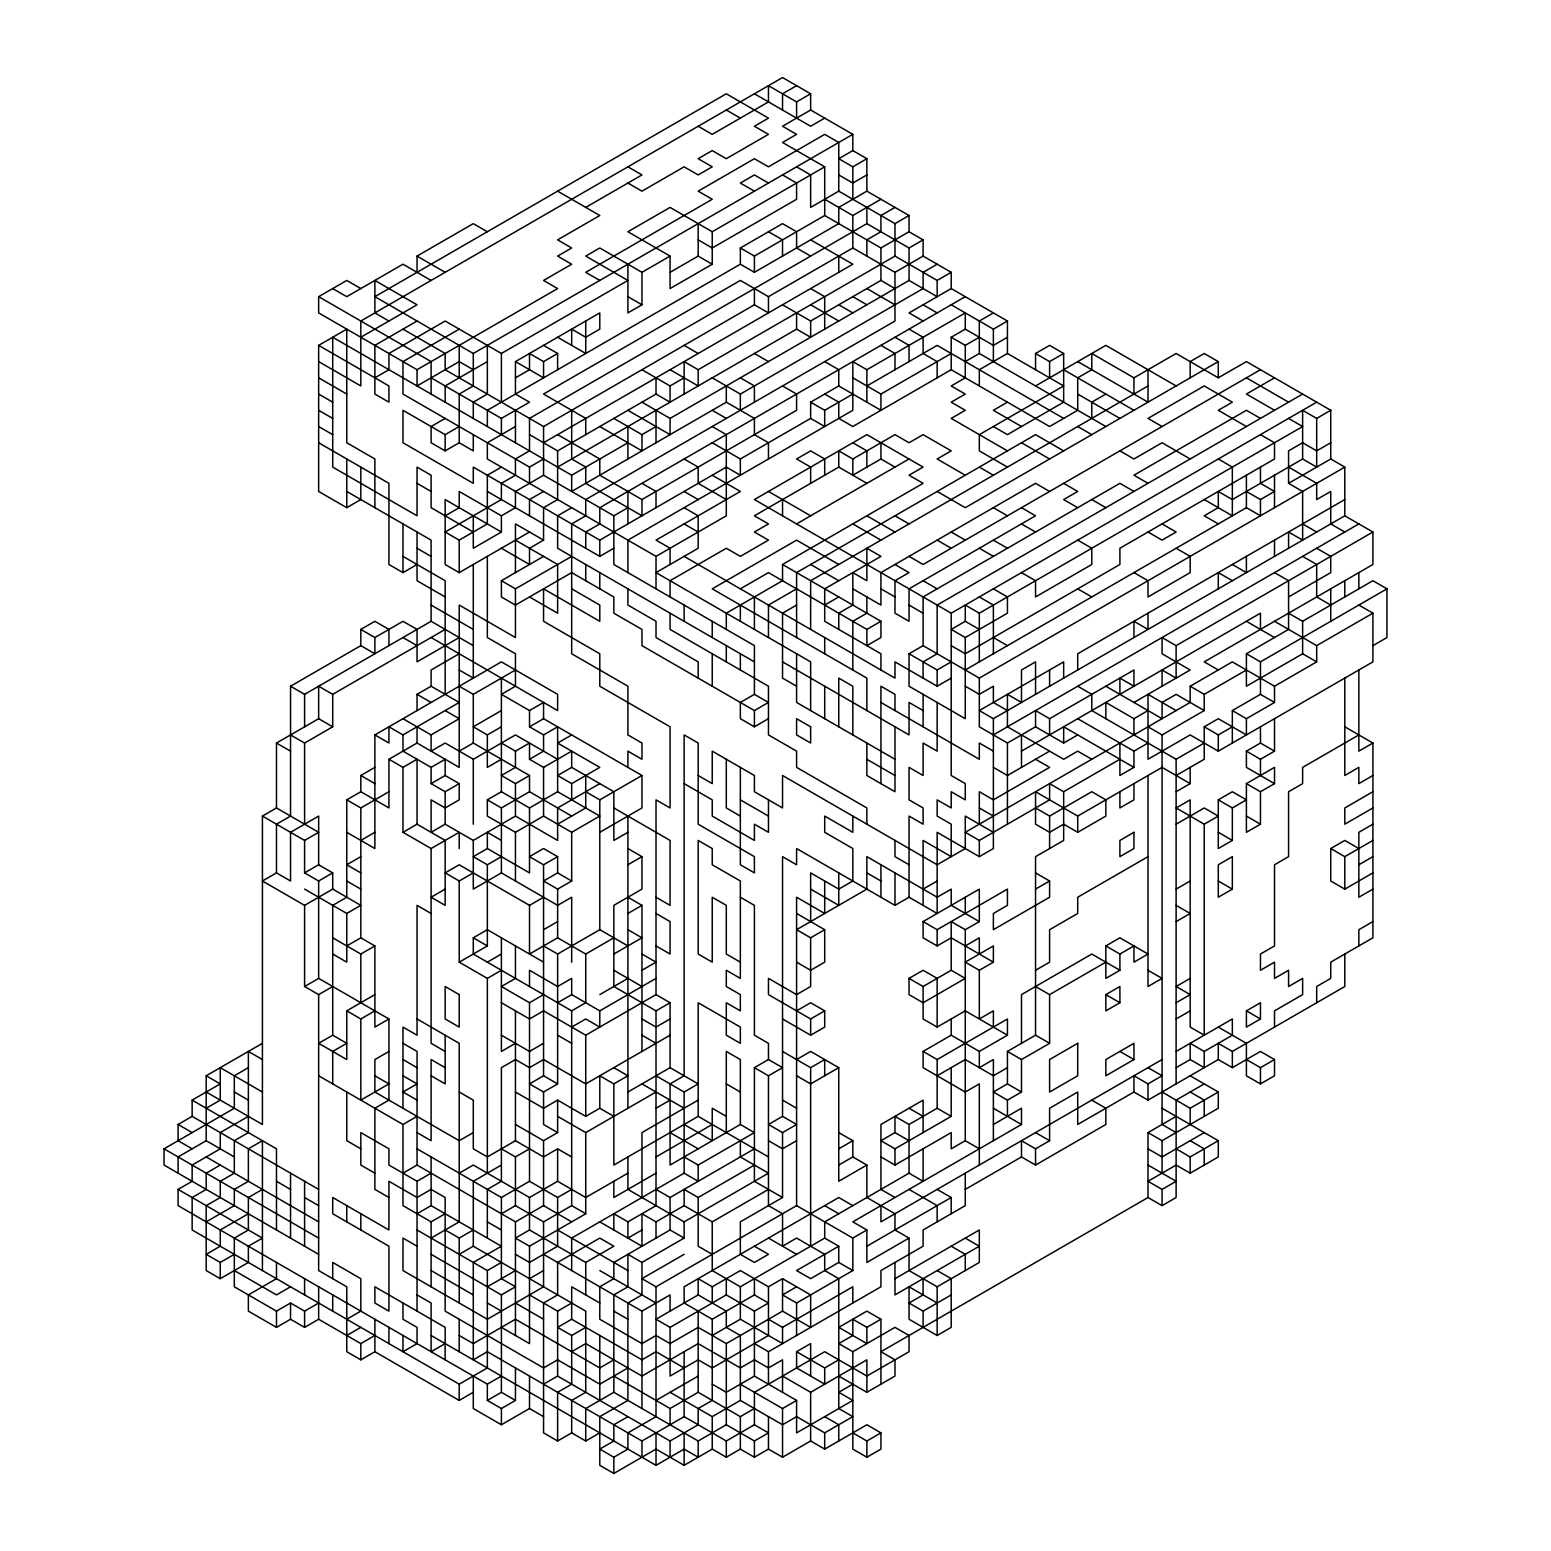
<?xml version="1.0" encoding="UTF-8"?>
<svg xmlns="http://www.w3.org/2000/svg" width="1551" height="1551" viewBox="0 0 1551 1551"><rect width="100%" height="100%" fill="white"/><g stroke="black" fill="none" stroke-linecap="round" stroke-linejoin="round"><path stroke-width="1.5" d="M557.623 191.161L599.791 215.511L557.623 239.862L571.679 247.986L557.623 256.089L571.679 264.213L543.567 280.44L557.623 288.564L417.045 369.72L318.653 312.895L318.653 296.668L346.765 280.44L360.821 288.564M417.045 272.317L417.045 256.089L473.288 223.635L487.344 231.739M360.821 467.103L360.821 499.558L346.765 507.681L318.653 491.454L318.653 345.369L346.765 329.142L346.765 442.752L374.877 458.98L374.877 507.681M360.821 337.246L417.045 304.791L374.877 280.44L374.877 312.895L388.933 321.018M585.735 207.407L641.959 174.933L627.903 166.829M796.594 85.673L782.538 93.777L782.538 110.005M417.045 321.018L374.877 345.369L374.877 394.07L388.933 402.174L388.933 385.947L318.653 345.369M698.183 126.251L712.239 134.355L768.462 101.901L768.462 85.673L796.594 101.901L810.65 93.777L810.65 110.005L852.817 134.355L852.817 150.583L838.761 158.706L852.817 166.829L866.873 158.706L866.873 191.161L909.041 215.511L909.041 231.739L880.929 247.986L824.705 215.511L754.406 256.089L740.35 247.986L740.35 264.213L487.344 410.298L487.344 426.525M810.65 110.005L782.538 126.251L796.594 134.355L782.538 142.479L824.705 166.829L824.705 215.511M374.877 377.824L388.933 369.72L388.933 353.473L445.156 321.018L501.4 353.473L627.903 280.44L585.735 256.089L599.791 247.986L641.959 272.317L670.071 256.089L670.071 288.564L712.239 264.213L712.239 231.739L824.705 166.829M459.212 329.142L402.989 361.596L402.989 394.07L529.511 467.103L543.567 458.98M824.705 118.128L810.65 126.251L754.406 93.777M627.903 183.057L641.959 191.161L684.127 166.829L698.183 174.933L712.239 166.829L698.183 158.706L712.239 150.583L726.295 158.706L768.462 134.355L754.406 126.251L768.462 118.128L726.295 93.777L374.877 296.668L473.288 353.473L852.817 134.355M487.344 361.596L445.156 385.947L445.156 402.174M431.1 377.824L501.4 418.402L529.511 402.174L515.455 394.051L515.455 361.596L599.791 312.895L599.791 329.142L585.735 337.246L571.679 329.142L571.679 345.369M670.071 272.317L698.183 256.089L712.239 264.213M445.156 418.402L431.1 426.525L431.1 442.752L445.156 450.876L459.212 442.752L473.288 450.876L473.288 434.648M515.455 377.824L529.511 369.72L529.511 353.473L543.567 361.596L557.623 353.473L557.623 369.72M641.959 272.317L641.959 304.791L627.903 312.895L627.903 264.213M740.35 247.986L782.538 223.635L796.594 231.739L796.594 247.986L810.65 256.089M909.041 215.511L894.985 223.635L838.761 191.161L810.65 207.407L810.65 174.933L796.594 166.829M866.873 174.933L852.817 183.057L838.761 174.933M712.239 442.752L740.35 458.98L740.35 475.226L726.295 467.103L599.791 540.136L473.288 467.103L473.288 483.33L402.989 442.752L402.989 410.298L445.156 434.648L459.212 426.525M866.873 191.161L838.761 207.407L838.761 223.635L754.406 272.317L740.35 264.213M824.705 199.284L852.817 215.511L880.929 199.284M515.455 426.525L487.344 442.752L487.344 458.98L656.015 556.382L726.295 515.804L726.295 434.648L712.239 426.525M585.735 434.648L585.735 418.402L543.567 394.051L740.35 280.44L768.462 296.668L852.817 247.986L894.985 272.317L923.097 256.089L923.097 239.862L909.041 247.986L866.873 223.635L529.511 418.402L529.511 450.876L515.455 458.98L515.455 475.226L501.4 483.33L501.4 499.558L445.156 532.032L459.212 540.136L487.344 523.908L487.344 475.226L501.4 467.103M894.985 207.407L880.929 215.511L880.929 231.739L866.873 239.862L866.873 256.089M402.989 329.142L445.156 353.473L445.156 369.72L543.567 426.525L754.406 304.791L768.462 312.895L768.462 296.668M543.567 442.752L852.817 264.213L810.65 239.862M445.156 515.804L459.212 507.681L459.212 491.454L501.4 515.804L515.455 507.681L515.455 491.454L543.567 475.226L613.847 515.804L627.903 507.681M529.511 434.629L557.623 450.876L656.015 394.07L670.071 402.174L670.071 385.947L641.959 369.72M670.071 385.947L684.127 377.824M684.127 394.07L684.127 361.596L698.183 369.72L894.985 256.089L937.153 280.44L951.209 272.317L951.209 288.564L1007.433 321.018L1007.433 353.492L1063.656 385.947L979.321 434.648L979.321 450.876L1007.433 467.103M557.623 467.103L796.594 329.142L810.65 337.246L810.65 321.018L782.538 304.791M810.65 321.018L880.929 280.44L894.985 288.564M318.653 442.752L388.933 483.33L388.933 564.486L402.989 572.61L417.045 564.486M543.567 491.454L529.511 499.558L529.511 515.804M473.288 532.032L431.1 507.681L431.1 475.226L417.045 467.103L417.045 515.804L332.709 467.103L332.709 337.246L571.679 475.226L627.903 442.752M613.847 418.402L641.959 434.648L656.015 426.525M641.959 402.174L670.071 418.402L909.041 280.44L937.153 296.668L937.153 280.44M937.153 264.213L923.097 272.317L923.097 288.564L740.35 394.07L712.239 377.824M501.4 515.804L501.4 532.032L473.288 548.259L473.288 515.804M768.462 458.98L768.462 442.752L754.406 434.648L754.406 418.402L726.295 402.174L571.679 491.454L571.679 475.226M206.205 1092.02L262.429 1124.475L262.429 816.078L304.597 840.429L304.597 872.883L318.653 864.779L318.653 816.078L290.541 832.305L290.541 881.007L276.485 872.883L276.485 824.201L290.541 816.078L290.541 686.221L360.821 645.643L360.821 629.415L374.877 621.292L388.933 629.415L388.933 645.643M501.4 532.032L445.156 499.558L445.156 564.486L459.212 572.61L529.511 532.032M571.679 507.681L557.623 515.804L557.623 548.259L754.406 661.87M951.209 288.564L909.041 312.914L923.097 321.018M360.821 629.415L374.877 637.539L402.989 621.292L417.045 629.415L417.045 661.87L459.212 637.539M557.623 450.876L557.623 499.558L543.567 507.681L543.567 540.136L529.511 548.259L529.511 564.486L501.4 548.259M965.265 296.668L599.791 507.681L599.791 523.908L585.735 532.032L585.735 548.259M290.541 686.221L304.597 694.344L431.1 621.292L473.288 645.643M613.847 515.804L613.847 564.486L754.406 645.643L754.406 694.344L768.462 702.448L754.406 710.571L641.959 645.643L641.959 629.415L613.847 613.188L613.847 596.961L571.679 572.61L515.455 605.064L501.4 596.961L501.4 580.714L543.567 556.382M557.623 434.629L599.791 458.98L599.791 475.226L641.959 499.558L796.594 410.298L796.594 394.07L782.538 385.947M852.817 394.07L824.705 410.298L824.705 426.525L810.65 418.402L810.65 402.174L838.761 385.947L880.929 410.298L880.929 394.07L951.209 353.492M627.903 572.61L627.903 540.136L852.817 410.298L852.817 361.596L866.873 369.72L965.265 312.914L965.265 329.142L993.377 345.369L1007.433 337.246M304.597 840.429L318.653 832.305L276.485 807.955L276.485 743.045L318.653 718.695L318.653 686.221L332.709 694.344L445.156 629.415M501.4 580.714L515.455 588.837L571.679 556.382M740.35 458.98L810.65 418.402M866.873 385.947L937.153 345.369L1063.656 418.402M1330.739 442.752L1316.683 450.876L1302.627 442.752L1288.571 450.876L1288.571 483.33L1330.739 458.98L1330.739 410.298L1246.403 361.596L1218.291 377.824L1176.123 353.492L1133.955 377.824L1091.788 353.492L1091.788 369.72L1077.712 377.824L1077.712 410.298L1049.6 426.525L951.209 369.72L951.209 337.246L965.265 329.142M993.377 312.914L979.321 321.018L979.321 353.492L965.265 361.596M487.344 491.454L599.791 556.382L613.847 548.259M951.209 337.246L965.265 345.369L979.321 337.246M951.209 304.791L993.377 329.142L1007.433 321.018M290.541 734.922L304.597 743.045L332.709 726.799L332.709 694.344M459.212 653.766L431.1 669.993L431.1 686.221L417.045 694.344L417.045 710.571M951.209 369.72L852.817 426.525L838.761 418.402L838.761 402.174L824.705 394.07M1007.433 353.492L979.321 369.72L979.321 385.947M346.765 832.305L374.877 848.533L374.877 734.922L501.4 661.87L557.623 694.344L557.623 710.571L431.1 637.539M866.873 483.33L838.761 467.103L754.406 515.804L768.462 523.908L754.406 532.032L768.462 540.136L740.35 556.382L726.295 548.259L670.071 580.714L670.071 596.961M838.761 467.103L838.761 450.876L852.817 458.98L894.985 434.648L909.041 442.752L923.097 434.648L951.209 450.876L937.153 458.98L965.265 475.226M1035.545 369.72L1035.545 353.492L1049.6 345.369L1063.656 353.492L1063.656 402.174L1007.433 434.648L993.377 426.525M262.429 816.078L276.485 807.955M374.877 734.922L388.933 743.026L388.933 726.799L402.989 734.922L459.212 702.448L431.1 686.221M459.212 686.221L473.288 694.344L515.455 669.993M894.985 467.103L880.929 458.98L852.817 475.226L852.817 458.98M1035.545 353.492L1049.6 361.596L1063.656 353.492M374.877 994.618L346.765 1010.845L346.765 1059.546L318.653 1043.319L332.709 1035.196L332.709 905.357L346.765 897.234L346.765 799.851L360.821 791.727L360.821 775.5L374.877 767.377M360.821 791.727L388.933 807.955L388.933 759.273L417.045 743.026L459.212 767.377L459.212 605.064L515.455 637.539L515.455 588.837M402.989 718.695L431.1 734.922L459.212 718.695L445.156 710.571M796.594 523.908L909.041 458.98M1007.433 402.174L993.377 410.298L1021.489 426.525M1035.545 385.947L1105.844 345.369L1176.123 385.947M388.933 759.273L402.989 767.377L417.045 759.273L417.045 824.201L445.156 840.429L445.156 905.357L431.1 897.234L445.156 889.111M501.4 710.571L473.288 726.799L487.344 734.922L501.4 726.799M346.765 945.936L360.821 937.812L360.821 807.955L388.933 791.727M431.1 767.377L445.156 759.273L445.156 775.5L431.1 783.604L431.1 767.377L402.989 751.149L402.989 734.922M459.212 751.149L473.288 743.026L529.511 775.5L529.511 791.727L501.4 807.955L501.4 872.883L557.623 905.357L571.679 897.234L571.679 962.163M487.344 556.382L487.344 637.539L515.455 653.766L515.455 686.221L501.4 694.344L529.511 710.571L543.567 702.448L543.567 718.695L641.959 775.5L641.959 807.955L599.791 832.305M740.35 588.837L768.462 572.61L866.873 629.415L880.929 621.292L880.929 637.539L866.873 645.643L866.873 629.415M726.295 629.415L726.295 613.188L782.538 580.714L782.538 564.486L923.097 483.33L909.041 475.226L923.097 467.103L866.873 434.648L754.406 499.558L951.209 613.188L1316.683 402.174M276.485 872.883L262.429 881.007L304.597 905.357L332.709 889.111L360.821 905.357L346.765 913.461L304.597 889.111M431.1 734.922L431.1 751.149L445.156 743.026L473.288 759.273L515.455 734.922L557.623 759.273M529.511 710.571L529.511 726.799L543.567 718.695M1105.844 394.07L1091.788 402.174L1091.788 418.402M360.821 840.429L374.877 832.305M431.1 783.604L445.156 791.727L459.212 783.604L459.212 799.851L445.156 807.955L431.1 799.851L431.1 832.305L445.156 824.201L473.288 840.429L515.455 816.078L557.623 840.429L557.623 807.955L599.791 783.623M501.4 759.273L487.344 767.377L487.344 734.922M501.4 743.026L515.455 751.149L529.511 743.026L529.511 759.273L543.567 767.377L571.679 751.149L571.679 767.377L613.847 791.727L613.847 840.429L627.903 832.305M529.511 726.799L543.567 734.922L557.623 726.799L557.623 791.727L599.791 816.078L571.679 832.305L543.567 816.078L515.455 832.305L487.344 816.078L487.344 799.851L501.4 791.727L529.511 807.955L557.623 791.727M796.594 588.837L768.462 605.064L768.462 637.539M1148.011 385.947L810.65 580.714L810.65 629.415M304.597 872.883L318.653 881.007L332.709 872.883L332.709 889.111M360.821 856.656L346.765 864.779L360.821 872.883M402.989 767.377L402.989 832.305L417.045 824.201M529.511 759.273L543.567 751.149L543.567 734.922M571.679 734.922L557.623 743.045L599.791 767.377L571.679 783.623L557.623 775.5L571.679 767.377M796.594 605.064L782.538 613.188L782.538 678.117L796.594 686.221M1218.291 377.824L1218.291 361.596L965.265 507.681L937.153 491.454M515.455 751.149L515.455 767.377L501.4 775.5L515.455 783.623L529.511 775.5M824.705 605.064L838.761 596.941M402.989 832.305L431.1 848.533L459.212 832.305L459.212 848.533M1260.459 369.72L923.097 564.486L909.041 556.363M1274.515 377.824L1246.403 394.051L1274.515 410.298M529.511 807.955L529.511 872.883L487.344 848.533L473.288 856.656L487.344 864.779L501.4 856.656M754.406 694.344L740.35 702.448L740.35 718.675L754.406 726.799L768.462 718.675M543.567 897.234L529.511 905.357L459.212 864.779L445.156 872.883L459.212 881.007L473.288 872.883M557.623 824.201L585.735 807.955L585.735 775.5M585.735 791.727L599.791 799.851L641.959 775.5M1302.627 394.051L937.153 605.064L937.153 653.766L923.097 661.87L923.097 678.117M304.597 905.357L304.597 986.514L318.653 978.39L388.933 1018.968L388.933 1100.124L374.877 1108.248L374.877 1189.404L388.933 1197.508M332.709 937.812L360.821 954.039L374.877 945.936L374.877 1027.092L388.933 1018.968M501.4 872.883L473.288 889.111L473.288 840.429M993.377 588.837L1007.433 596.941L1007.433 613.188L965.265 637.519L965.265 718.695L909.041 686.221L909.041 653.766L923.097 645.643L979.321 678.117L1344.795 467.103L1344.795 515.804L993.377 718.695L979.321 710.571L1063.656 661.87L1063.656 678.117M979.321 629.415L965.265 621.292L951.209 629.415L965.265 637.519M965.265 621.292L965.265 605.064L979.321 613.188L1302.627 426.525L1288.571 418.402M1316.683 418.402L1316.683 467.103L1302.627 458.98L1302.627 410.298L1316.683 418.402L1330.739 410.298M304.597 986.514L318.653 994.618L332.709 986.514M557.623 856.656L543.567 848.533L529.511 856.656L543.567 864.779L557.623 856.656L557.623 872.883L543.567 881.007L557.623 889.111L571.679 881.007L571.679 832.305M234.317 1156.93L206.205 1140.702L206.205 1075.774L262.429 1043.319M909.041 653.766L937.153 669.993L951.209 661.87M1302.627 458.98L1232.347 499.558L1218.291 491.454L1218.291 507.681L1204.235 515.785L1218.291 523.908M192.15 1148.826L178.094 1140.702L178.094 1124.475L192.15 1116.352L192.15 1100.124L220.261 1083.897L206.205 1075.774M248.373 1067.67L234.317 1075.774L234.317 1108.248L164.038 1148.826L164.038 1165.053L318.653 1254.332M613.847 937.812L585.735 954.039L585.735 1002.741L571.679 1010.845L473.288 954.039L473.288 937.812L487.344 929.689L543.567 962.163M206.205 1108.248L220.261 1100.124L220.261 1067.67L262.429 1092.02M346.765 1010.845L360.821 1018.968L374.877 1010.845M459.212 881.007L459.212 962.163L487.344 945.936L487.344 864.779M627.903 864.779L641.959 856.656L641.959 889.111L613.847 905.357L613.847 986.514L656.015 1010.864L656.015 1205.631L627.903 1221.858L613.847 1213.754L613.847 1229.982M684.127 556.382L894.985 678.117L894.985 661.87L937.153 686.221L951.209 678.117M965.265 669.993L1246.403 507.681L1260.459 515.785L1260.459 499.558L1246.403 491.454M1260.459 499.558L1274.515 491.454L1260.459 483.33L1260.459 467.103M487.344 962.163L501.4 954.039M543.567 929.689L557.623 921.585M206.205 1140.702L178.094 1156.93L178.094 1173.176M248.373 1116.352L220.261 1132.598L220.261 1148.826L192.15 1165.053L192.15 1181.28L178.094 1189.404L178.094 1205.631L487.344 1384.171L501.4 1376.067M459.212 962.163L487.344 978.39L501.4 970.267M585.735 954.039L557.623 937.812L529.511 954.039L529.511 905.357M388.933 1051.442L374.877 1059.546L374.877 1092.02L459.212 1140.702L473.288 1132.598M543.567 945.936L557.623 954.039L599.791 929.689L627.903 945.936M627.903 913.461L641.959 905.357L641.959 1051.442M1344.795 499.558L1077.712 653.766L1077.712 669.993M220.261 1165.053L206.205 1173.176L206.205 1189.404L192.15 1197.527L192.15 1229.982L459.212 1384.171L487.344 1367.943L487.344 1270.56L417.045 1229.982M515.455 945.936L515.455 978.39L501.4 986.514L529.511 1002.741L543.567 994.618M613.847 954.039L641.959 937.812L627.903 929.689M993.377 734.922L1358.85 523.908M557.623 1002.741L571.679 994.618L599.791 1010.845L656.015 978.39M979.321 678.117L979.321 726.799L1007.433 743.026L1035.545 726.799L1035.545 710.571L1049.6 718.695L1133.955 669.993L1133.955 686.221L1119.9 678.117L1119.9 694.344M1133.955 702.448L1190.179 669.993L1162.067 653.766L1162.067 637.539L1176.123 645.643L1372.906 532.032L1372.906 564.486L1204.235 661.87L1218.291 669.993M206.205 1221.858L234.317 1205.631L234.317 1189.404L248.373 1181.28L248.373 1148.826L262.429 1140.702L262.429 1270.56M262.429 1189.404L248.373 1197.508L248.373 1229.982L234.317 1238.105L234.317 1286.787L276.485 1311.138L290.541 1303.014L304.597 1311.138L318.653 1303.014M515.455 1043.319L501.4 1051.423L501.4 937.812M599.791 994.618L627.903 978.39M641.959 970.267L656.015 962.163L641.959 954.039M1021.489 751.149L1260.459 613.188L1260.459 629.415M1288.571 596.961L1330.739 572.61L1330.739 556.382L1316.683 548.259M248.373 1213.754L220.261 1229.982L220.261 1246.209L206.205 1254.332L220.261 1262.436L234.317 1254.332M318.653 1075.774L402.989 1124.475L417.045 1116.352M543.567 1043.319L529.511 1051.423L501.4 1035.196M571.679 1027.092L585.735 1018.968L599.791 1027.092L599.791 1010.845M1049.6 751.149L1007.433 775.5L993.377 767.377M1035.545 726.799L1063.656 743.026L1077.712 734.922M501.4 1002.741L529.511 1018.968L543.567 1010.845L585.735 1035.196L656.015 994.618L670.071 1002.741L670.071 1067.67L698.183 1083.897L684.127 1092.02L656.015 1075.774M1105.844 718.695L1105.844 702.448L1133.955 718.695L1148.011 710.571M1119.9 759.273L1063.656 791.727L1049.6 783.604L1049.6 799.851L979.321 840.429L965.265 832.305L1190.179 702.448L1190.179 686.221L1232.347 661.87L1274.515 686.221L1316.683 661.87L1316.683 645.643L1372.906 613.188L1372.906 661.87L1218.291 751.149L1190.179 734.922L1148.011 759.273L1148.011 694.344L1176.123 710.571M1316.683 661.87L1302.627 653.766L1246.403 686.221L1246.403 653.766L1288.571 629.415L1288.571 580.714L1274.515 572.61M1288.571 613.188L1302.627 621.292L1372.906 580.714L1386.962 588.837L1386.962 637.539L1372.906 645.643M557.623 1083.897L543.567 1075.774L529.511 1083.897L543.567 1092.02L557.623 1083.897L557.623 954.039M656.015 1010.864L670.071 1002.741M1190.179 686.221L1204.235 694.344L1246.403 669.993M1246.403 653.766L1260.459 661.87L1386.962 588.837M262.429 1059.546L248.373 1051.442L248.373 1132.598L234.317 1140.702L234.317 1173.176L220.261 1181.28L220.261 1197.527L206.205 1205.631L206.205 1270.56L220.261 1278.683L248.373 1262.436L248.373 1246.209L262.429 1238.105L178.094 1189.404M402.989 1173.176L417.045 1165.053L515.455 1221.858L543.567 1205.631L571.679 1221.858M670.071 1018.968L656.015 1027.092L641.959 1018.968M993.377 962.163L993.377 945.936L965.265 962.163L979.321 970.267L993.377 962.163L951.209 937.812L937.153 945.936L923.097 937.812L923.097 921.585L979.321 889.111L979.321 921.585L951.209 905.357L951.209 889.111L937.153 897.234L866.873 856.656L866.873 889.111L796.594 929.689L810.65 937.812L824.705 929.689L824.705 962.163L810.65 970.267L796.594 962.163M1077.712 718.695L1133.955 751.149L1148.011 743.026M1148.011 726.799L1162.067 734.922L1204.235 710.571L1204.235 694.344M374.877 1173.176L360.821 1165.053L360.821 1132.598L388.933 1148.826L388.933 1165.053L417.045 1181.28L431.1 1173.176M613.847 1067.67L627.903 1075.774L613.847 1083.897L599.791 1075.774L599.791 1108.248L585.735 1116.352L557.623 1100.124L543.567 1108.248L515.455 1092.02M670.071 1035.196L585.735 1083.897L543.567 1059.546L529.511 1067.67L515.455 1059.546L501.4 1067.67L501.4 1181.28L487.344 1189.404L487.344 1238.086M782.538 1116.352L796.594 1124.475L782.538 1132.598L768.462 1124.475L782.538 1116.352L782.538 856.656L796.594 864.779L796.594 848.533L894.985 905.357L909.041 897.234L937.153 913.461L937.153 832.305L979.321 856.656L993.377 848.533L993.377 718.695M923.097 889.111L937.153 881.007M1035.545 807.955L1049.6 816.078L1091.788 791.727L1105.844 799.851L1105.844 816.078L1077.712 832.305L1063.656 824.182L1049.6 832.305L1035.545 824.182L1035.545 791.727L1077.712 816.078L1162.067 767.377L1190.179 783.623L1176.123 791.727M1133.955 751.149L1133.955 767.377L1119.9 775.5L1119.9 743.026M1176.123 775.5L1204.235 759.273L1204.235 726.799L1218.291 718.695L1246.403 734.922L1246.403 718.695L1274.515 702.448L1274.515 686.221M1232.347 743.045L1232.347 710.571L1260.459 694.344L1274.515 702.448M459.212 1173.176L473.288 1165.053L529.511 1197.508L557.623 1181.28L585.735 1197.508L627.903 1173.176M571.679 1156.93L557.623 1148.826L543.567 1156.93L515.455 1140.702L487.344 1156.93L473.288 1148.826L473.288 1100.124L459.212 1092.02M1077.712 686.221L1091.788 694.344L1091.788 710.571L1176.123 759.273L1204.235 743.026M1204.235 726.799L1218.291 734.922L1232.347 726.799M290.541 1286.787L276.485 1294.911L234.317 1270.56M417.045 1213.754L431.1 1205.631L501.4 1246.209L473.288 1262.436L473.288 1359.839L487.344 1351.716L641.959 1440.995L684.127 1416.645L726.295 1440.995L754.406 1424.749L768.462 1432.872L754.406 1440.995L726.295 1424.749L698.183 1440.995L613.847 1392.294L585.735 1408.521L585.735 1440.995L571.679 1432.872L557.623 1440.995L543.567 1432.872L543.567 1303.014L557.623 1294.911L557.623 1262.436L599.791 1238.086L613.847 1246.209L585.735 1262.436L529.511 1229.982L515.455 1238.086L529.511 1246.209L585.735 1213.754L585.735 1132.598L656.015 1092.02M501.4 1165.053L473.288 1181.28L473.288 1246.209L585.735 1311.138L585.735 1392.294L571.679 1400.417L571.679 1432.872M501.4 1148.826L515.455 1156.93L529.511 1148.826M515.455 1124.475L543.567 1140.702L557.623 1132.598L557.623 1100.124M627.903 1092.02L670.071 1067.67M402.989 1124.475L402.989 1205.631L431.1 1221.858L445.156 1213.754M796.594 1010.845L810.65 1002.741L824.705 1010.845L824.705 1027.092L810.65 1035.196L782.538 1018.968M923.097 921.585L937.153 929.689L1007.433 889.111L1007.433 905.357L993.377 913.461L993.377 929.689L1049.6 897.234L1049.6 881.007L1035.545 872.883M1246.403 783.623L1260.459 791.727L1260.459 824.201L1246.403 832.305L1246.403 783.623L1274.515 767.377L1274.515 783.623L1246.403 767.377L1246.403 751.149L1260.459 743.045L1274.515 751.149L1274.515 718.695M276.485 1262.436L276.485 1278.683L248.373 1294.911L248.373 1311.138L276.485 1327.365L290.541 1319.261L304.597 1327.365L318.653 1319.261L360.821 1343.593L374.877 1335.489M431.1 1238.086L459.212 1221.858L459.212 1043.319L417.045 1018.968M417.045 1148.826L501.4 1197.508L529.511 1181.28L557.623 1197.508L571.679 1189.404M656.015 1108.248L670.071 1100.124M810.65 937.812L810.65 986.514L796.594 994.618L768.462 978.39L768.462 994.618L810.65 1018.968L824.705 1010.845M909.041 978.39L923.097 986.514L923.097 1018.968L937.153 1027.092L937.153 978.39L923.097 970.267L909.041 978.39L909.041 994.618L923.097 1002.741L965.265 978.39L951.209 970.267L951.209 921.585L965.265 929.689L979.321 921.585M1035.545 889.111L1049.6 881.007M1246.403 751.149L1260.459 759.273L1274.515 751.149M445.156 1229.982L459.212 1238.086L473.288 1229.982M501.4 1213.754L515.455 1205.631L543.567 1221.858L571.679 1205.631L585.735 1213.754M698.183 1100.124L641.959 1132.598L641.959 1197.508M754.406 1067.67L768.462 1059.546L782.538 1067.67L768.462 1075.774L754.406 1067.67L754.406 1181.28L782.538 1197.508L740.35 1221.858L740.35 1254.332L754.406 1262.436L768.462 1254.332L754.406 1246.209M965.265 945.936L979.321 937.812L979.321 954.039M1176.123 824.201L1204.235 807.955L1218.291 816.078L1204.235 824.201L1176.123 807.955L1190.179 799.851L1190.179 1027.092L1204.235 1035.196L1204.235 824.201M1218.291 799.851L1232.347 791.727L1246.403 799.851L1232.347 807.955L1218.291 799.851L1218.291 848.533L1232.347 840.429L1232.347 807.955M346.765 1319.261L360.821 1311.138L360.821 1278.683L332.709 1262.436L332.709 1278.683M459.212 1254.332L473.288 1246.209M768.462 1156.93L698.183 1116.352L613.847 1165.053L613.847 1083.897M796.594 1059.546L810.65 1051.442L838.761 1067.67L838.761 1181.28L866.873 1165.053L866.873 1197.508L894.985 1213.754L894.985 1229.982L909.041 1238.086L909.041 1270.56L937.153 1286.787L979.321 1262.436L979.321 1229.982L894.985 1278.683M923.097 986.514L951.209 970.267M1148.011 856.656L1077.712 897.234L1077.712 913.461L1049.6 929.708L1049.6 962.163L1035.545 970.286M1260.459 791.727L1274.515 783.623M1358.85 734.922L1302.627 767.377L1302.627 783.623L1288.571 791.727L1288.571 856.656L1274.515 864.779L1274.515 945.936L1260.459 954.039L1260.459 970.286L1274.515 962.163L1274.515 978.39L1288.571 970.286L1288.571 986.514L1302.627 978.39L1302.627 994.618L1274.515 1010.864L1274.515 1027.092M346.765 1335.489L360.821 1327.365M656.015 1156.93L712.239 1124.475M782.538 1051.442L810.65 1067.67L824.705 1059.546L824.705 1075.774M1316.683 1002.741L1316.683 986.514L1330.739 978.39L1330.739 962.163L1372.906 937.812L1372.906 743.045L1358.85 751.149L1358.85 669.993M487.344 1270.56L501.4 1262.436M656.015 1173.176L613.847 1197.508L613.847 1181.28M684.127 1156.93L698.183 1165.053L754.406 1132.598L740.35 1124.475L670.071 1165.053L670.071 1083.897L684.127 1075.774L684.127 734.922L698.183 743.026L698.183 824.201L754.406 856.656L754.406 872.883L740.35 864.779L740.35 767.377M838.761 1067.67L810.65 1083.897L796.594 1075.774M318.653 994.618L318.653 1270.56L346.765 1286.787L346.765 1351.716L360.821 1359.839L374.877 1351.716L459.212 1400.417L473.288 1392.294M487.344 1286.787L515.455 1270.56M698.183 1165.053L698.183 1181.28L684.127 1173.176L571.679 1238.086L571.679 1270.56M937.153 1027.092L965.265 1010.845L1007.433 1035.196L979.321 1051.423L951.209 1035.196L923.097 1051.423L923.097 1067.67L965.265 1092.02L979.321 1083.897L979.321 1165.053M1176.123 889.13L1190.179 881.007M1372.906 775.5L1358.85 783.623L1358.85 767.377L1344.795 775.5L1344.795 678.117M431.1 1254.332L501.4 1294.911L515.455 1286.787L501.4 1278.664L501.4 1197.508M529.511 1278.664L543.567 1270.56M656.015 1189.404L670.071 1197.508L754.406 1148.826M1105.844 945.936L1119.9 937.812L1148.011 954.039L1133.955 962.163L1133.955 945.936L1119.9 954.039L1105.844 945.936L1105.844 978.39L1119.9 970.286L1119.9 954.039M1372.906 791.727L1344.795 807.974L1344.795 824.201L1372.906 807.974M445.156 1343.593L431.1 1351.716L431.1 1303.014L417.045 1294.911M641.959 1229.982L627.903 1238.086L627.903 1221.858M599.791 1221.858L641.959 1246.209L641.959 1213.754L656.015 1221.858L684.127 1205.631L712.239 1221.858L768.462 1189.404M684.127 1205.631L684.127 1189.404L698.183 1197.508L754.406 1165.053M796.594 1140.702L782.538 1148.826L768.462 1140.702M923.097 1051.423L937.153 1059.546L1007.433 1018.968L1007.433 1035.196M1035.545 986.514L1049.6 994.618L1105.844 962.163M1176.123 921.585L1190.179 913.461L1176.123 905.357M1232.347 889.13L1218.291 897.234L1218.291 864.779L1232.347 856.656L1232.347 889.13L1218.291 881.007M740.35 1140.702L740.35 1156.93L768.462 1173.176L684.127 1221.858L684.127 1238.086L670.071 1229.982L613.847 1262.436L613.847 1278.664L599.791 1286.787L599.791 1319.242L641.959 1343.593L656.015 1335.489L670.071 1343.593L698.183 1327.365L726.295 1343.593L782.538 1311.138L810.65 1327.365L810.65 1294.911L782.538 1278.664L768.462 1286.787L740.35 1270.56L712.239 1286.787L698.183 1278.664L698.183 1294.911L656.015 1319.242L670.071 1327.365L726.295 1294.911L754.406 1311.138L768.462 1303.014L754.406 1294.911L712.239 1319.242L684.127 1303.014L684.127 1286.787L838.761 1197.508L852.817 1205.631M937.153 1075.774L965.265 1059.546L993.377 1075.774L1007.433 1067.67M1372.906 872.883L1344.795 889.13L1330.739 881.007L1330.739 848.552L1344.795 840.429L1358.85 848.552M1372.906 824.201L1358.85 832.305L1358.85 897.234L1372.906 889.13M529.511 1294.911L557.623 1311.138L571.679 1303.014M613.847 1392.294L613.847 1294.911L627.903 1286.787L627.903 1254.332L641.959 1262.436L684.127 1238.086M838.761 1148.826L852.817 1140.702L852.817 1156.93L866.873 1165.053M1049.6 1043.319L1021.489 1059.546L1021.489 1092.02L1007.433 1100.124L993.377 1092.02L1007.433 1083.897L1007.433 1051.423L1035.545 1035.196L1049.6 1043.319L1049.6 994.618M1105.844 994.618L1119.9 986.514L1119.9 1002.741L1105.844 1010.864L1105.844 994.618L1119.9 1002.741M1330.739 848.552L1344.795 856.656L1372.906 840.429M684.127 1367.943L656.015 1351.716L641.959 1359.82L571.679 1319.242L557.623 1327.365L571.679 1335.489L585.735 1327.365M684.127 1254.332L641.959 1278.664L656.015 1286.787L796.594 1205.631L852.817 1238.086L866.873 1229.982L866.873 1262.436L909.041 1238.086M838.761 1165.053L852.817 1156.93M909.041 1140.702L894.985 1132.598L880.929 1140.702L894.985 1148.826L951.209 1116.352L951.209 1067.67M894.985 1132.598L894.985 1116.352L909.041 1124.475L937.153 1108.248L951.209 1116.352M1358.85 864.779L1372.906 856.656M1190.179 978.39L1176.123 986.514L1190.179 994.618L1176.123 1002.741M487.344 1384.171L487.344 1400.417L501.4 1392.294L515.455 1400.417L515.455 1367.943M571.679 1351.716L585.735 1343.593L641.959 1376.067L698.183 1343.593L740.35 1367.943L754.406 1359.82L768.462 1367.943L782.538 1359.82L782.538 1392.294M543.567 1254.332L641.959 1311.138L670.071 1294.911L670.071 1311.138M880.929 1156.93L894.985 1165.053L951.209 1132.598L951.209 1148.826L965.265 1140.702L979.321 1148.826M487.344 1400.417L501.4 1408.521L515.455 1400.417M543.567 1384.171L557.623 1376.067L557.623 1311.138M923.097 1148.826L923.097 1181.28L909.041 1173.176L824.705 1221.858L824.705 1238.086L838.761 1246.209L838.761 1262.436L852.817 1270.56L852.817 1238.086M993.377 1124.475L1021.489 1108.248L1021.489 1124.475L852.817 1221.858L866.873 1229.982M1176.123 1018.968L1190.179 1010.864M473.288 1376.067L473.288 1408.521L501.4 1424.749L529.511 1408.521L543.567 1416.645M613.847 1359.839L599.791 1367.943L515.455 1319.242L473.288 1343.593L459.212 1335.489M712.239 1221.858L712.239 1270.56L740.35 1286.787L824.705 1238.086M1133.955 1059.546L1105.844 1075.774L1105.844 1059.546L1133.955 1043.319L1133.955 1059.546L1119.9 1051.442M1372.906 921.585L1358.85 929.708L1358.85 945.936M627.903 1367.943L599.791 1384.171L557.623 1359.839L543.567 1367.943L445.156 1311.138L445.156 1197.508L431.1 1189.404L417.045 1197.508L388.933 1181.28L388.933 1229.982L332.709 1197.508L332.709 1213.754L388.933 1246.209L388.933 1311.138L374.877 1303.014L374.877 1286.787L445.156 1327.365L445.156 1359.839M838.761 1246.209L796.594 1270.56L810.65 1278.664L838.761 1262.436M1162.067 1059.546L880.929 1221.858L880.929 1205.631M1176.123 1051.442L1232.347 1018.968L1232.347 1035.196L1204.235 1051.442L1204.235 1067.67L1190.179 1059.546L1176.123 1067.67M1246.403 1010.864L1260.459 1002.741L1260.459 1018.968L1246.403 1027.092L1246.403 1010.864L1260.459 1018.968M712.239 1335.489L740.35 1319.242L782.538 1343.593L782.538 1327.365L768.462 1319.242M796.594 1286.787L782.538 1294.911L796.594 1303.014L852.817 1270.56M866.873 1246.209L951.209 1197.508L951.209 1213.754M965.265 1189.404L1021.489 1156.93L1035.545 1165.053L1105.844 1124.475L1105.844 1108.248L1091.788 1100.124M1021.489 1156.93L1021.489 1140.702L1035.545 1148.826L1049.6 1140.702L1049.6 1108.248L1077.712 1092.02L1077.712 1124.475L1133.955 1092.02L1148.011 1100.124L1218.291 1059.546L1232.347 1067.67L1260.459 1051.442L1274.515 1059.546L1274.515 1075.774L1260.459 1083.897L1246.403 1075.774L1246.403 1043.319L1218.291 1027.092M1133.955 1092.02L1133.955 1075.774L1148.011 1083.897L1162.067 1075.774L1148.011 1067.67M1218.291 1059.546L1218.291 1043.319L1232.347 1051.442L1344.795 986.514L1344.795 954.039M585.735 1440.995L599.791 1432.872M627.903 1416.645L613.847 1424.749L613.847 1440.995L599.791 1449.099L613.847 1457.223L627.903 1449.099L627.903 1432.872L656.015 1416.645L656.015 1286.787M656.015 1400.417L698.183 1376.067M782.538 1327.365L852.817 1286.787L852.817 1303.014M1204.235 1083.897L1176.123 1100.124L1176.123 1197.527L1162.067 1205.631L1148.011 1197.527L880.929 1351.716L894.985 1359.839L894.985 1376.067L866.873 1392.294L838.761 1376.067M613.847 1376.067L670.071 1408.521L698.183 1392.294L740.35 1416.645L754.406 1408.521M754.406 1343.593L768.462 1351.716L880.929 1286.787L880.929 1270.56L923.097 1246.209L923.097 1229.982L965.265 1205.631L965.265 1173.176M1148.011 1197.527L1148.011 1132.598L1176.123 1116.371M1162.067 1092.02L1190.179 1108.248L1218.291 1092.02L1218.291 1108.248L1162.067 1140.702L1148.011 1132.598M1246.403 1059.546L1260.459 1067.67L1274.515 1059.546M852.817 1384.171L838.761 1392.294L852.817 1400.417L796.594 1432.872L796.594 1400.417L754.406 1376.067L726.295 1392.294L712.239 1384.171M838.761 1359.82L824.705 1367.943L824.705 1384.171L796.594 1367.943L796.594 1351.716L810.65 1343.593L810.65 1376.067M641.959 1262.436L641.959 1294.911L627.903 1303.014L627.903 1400.417L599.791 1416.645L599.791 1465.327L613.847 1473.45L656.015 1449.099L684.127 1465.327L712.239 1449.099L712.239 1416.645L670.071 1392.294M557.623 1376.067L670.071 1440.995L698.183 1424.749L698.183 1408.521L712.239 1400.417L712.239 1319.242M712.239 1416.645L740.35 1400.417L782.538 1424.749L796.594 1416.645L824.705 1432.872L852.817 1416.645L838.761 1408.521L838.761 1278.664L824.705 1270.56L824.705 1254.332L796.594 1238.086L782.538 1246.209L782.538 1213.754L768.462 1205.631L768.462 1075.774M754.406 1424.749L754.406 1392.294L824.705 1351.716L866.873 1376.067L909.041 1351.716L909.041 1335.489L894.985 1327.365L852.817 1351.716L838.761 1343.593L852.817 1335.489L852.817 1319.242L866.873 1327.365L880.929 1319.242L880.929 1384.171M1204.235 1132.598L1162.067 1156.949L1148.011 1148.826M431.1 1335.489L656.015 1465.327L684.127 1449.099L698.183 1457.223L698.183 1440.995M923.097 1278.664L923.097 1294.911L909.041 1303.014L923.097 1311.138L951.209 1294.911M1176.123 1148.826L1190.179 1156.949L1218.291 1140.702L1218.291 1156.949L1190.179 1173.176L1176.123 1165.053L1148.011 1181.28L1162.067 1189.404L1176.123 1181.28L1148.011 1165.053M740.35 1384.171L782.538 1408.521L796.594 1400.417M712.239 1449.099L726.295 1457.223L740.35 1449.099L754.406 1457.223L768.462 1449.099L782.538 1457.223L810.65 1440.995L810.65 1392.294L866.873 1359.82L866.873 1392.294M937.153 1303.014L909.041 1286.787L909.041 1319.242L937.153 1335.489L951.209 1327.365L951.209 1278.664L937.153 1270.56M810.65 1440.995L824.705 1449.099L866.873 1424.749L880.929 1432.872L880.929 1449.099L866.873 1457.223L852.817 1449.099L852.817 1351.716M852.817 1432.872L866.873 1440.995L880.929 1432.872M810.65 93.777L782.538 77.55L360.821 321.018L360.821 385.947L318.653 361.596M852.817 150.583L866.873 158.706M1218.291 361.596L1204.235 353.492L1190.179 361.596L1190.179 377.824M1246.403 377.824L1288.571 402.174M726.295 110.005L740.35 118.128M1260.459 418.402L1246.403 410.298L1133.955 475.207L1148.011 483.33M1330.739 458.98L1344.795 467.103M909.041 231.739L923.097 239.862M1246.403 426.525L1218.291 410.298L1232.347 402.174L1204.235 385.947L1148.011 418.402L1162.067 426.525M1260.459 434.629L1274.515 442.752L1274.515 458.98L1119.9 548.259L1119.9 564.486L965.265 653.766L951.209 645.643M782.538 174.933L796.594 183.057L796.594 199.284L712.239 247.986L698.183 239.862M923.097 256.089L951.209 272.317M1288.571 467.103L1316.683 483.33L1316.683 499.558L1330.739 491.454L1330.739 523.908L1344.795 532.032M768.462 183.057L754.406 174.933L740.35 183.057L754.406 191.161M1077.712 361.596L1148.011 402.174L1148.011 369.72M1288.571 483.33L1302.627 491.454L1302.627 540.136L1288.571 532.032L1288.571 548.259M1344.795 515.804L1372.906 532.032M1063.656 369.72L1133.955 410.298M1218.291 458.98L1232.347 467.103L1232.347 515.785L1204.235 499.558M923.097 304.791L937.153 312.914M1077.712 394.07L1119.9 418.402M1190.179 458.98L1162.067 442.752L1133.955 458.98L1119.9 450.876M1302.627 523.908L1316.683 532.032M768.462 231.739L782.538 239.862L782.538 256.089M866.873 288.564L894.985 304.791M979.321 353.492L1105.844 426.525M852.817 296.668L866.873 304.791M909.041 329.142L923.097 337.246L923.097 353.492L937.153 361.596L937.153 377.824M1077.712 426.525L1091.788 434.648M1302.627 556.382L1316.683 564.486L1316.683 596.961L1330.739 605.064M712.239 231.739L670.071 207.407L627.903 231.739L670.071 256.089M810.65 288.564L824.705 296.668L824.705 329.142M838.761 304.791L852.817 312.895M894.985 337.246L909.041 345.369L909.041 361.596M1358.85 605.064L1372.906 613.188M810.65 304.791L838.761 321.018M880.929 345.369L894.985 353.492L894.985 369.72M1063.656 450.876L1035.545 434.648L796.594 572.61L796.594 637.539M1133.955 491.454L1119.9 483.33L923.097 596.941L923.097 645.643M1021.489 442.752L1049.6 458.98M1162.067 523.908L1176.123 532.032L1162.067 540.136L1148.011 532.032M1232.347 564.486L1246.403 572.61L1246.403 556.382M1007.433 450.876L951.209 418.402L965.265 410.298L951.209 402.174L965.265 394.07L951.209 385.947L965.265 377.824L965.265 345.369M1063.656 483.33L1077.712 491.454L1063.656 499.558L1077.712 507.681M1091.788 499.558L1105.844 507.681M1176.123 548.259L1190.179 556.363L1190.179 572.61L1148.011 596.961L1148.011 580.714L1133.955 572.61M1232.347 580.714L1218.291 572.61L1218.291 588.837M824.705 361.596L838.761 369.72L838.761 385.947M852.817 377.824L880.929 394.07M1049.6 491.454L1035.545 483.33L880.929 572.61L880.929 605.064L852.817 588.837M1274.515 621.292L1316.683 645.643M979.321 467.103L993.377 475.226M1246.403 621.292L1274.515 637.539M754.406 353.473L768.462 361.596M1021.489 507.681L1035.545 515.785L909.041 588.837L909.041 621.292L894.985 613.188L894.985 580.714L909.041 572.61L894.985 564.486M1077.712 540.136L1091.788 548.259L1091.788 564.486L1035.545 596.941L1035.545 580.714L1021.489 572.61M599.791 280.44L585.735 272.317L712.239 199.284L698.183 191.161L754.406 158.706L768.462 166.829L824.705 134.355L838.761 142.479L838.761 191.161M627.903 296.668L641.959 304.791M810.65 402.174L824.705 410.298M993.377 507.681L1007.433 515.785M1021.489 523.908L1035.545 532.032M684.127 345.369L698.183 353.473M740.35 377.824L754.406 385.947L754.406 402.174M852.817 442.752L866.873 450.876L866.873 467.103M1344.795 726.799L1372.906 743.045M993.377 540.136L1007.433 548.259M1077.712 588.837L1091.788 596.941M670.071 369.72L698.183 385.947L698.183 369.72M951.209 532.032L965.265 540.136M979.321 548.259L993.377 556.363M712.239 410.298L726.295 418.402M894.985 515.804L909.041 523.908M937.153 540.136L951.209 548.259M1232.347 710.571L1246.403 718.695M417.045 256.089L445.156 272.317M557.623 337.246L585.735 353.473L585.735 321.018M866.873 515.804L894.985 532.032M1204.235 710.571L1176.123 694.344L1162.067 702.448L1162.067 718.695L1105.844 686.221M431.1 280.44L402.989 264.213L346.765 296.668L332.709 288.564M543.567 345.369L557.623 353.473M852.817 523.908L880.929 540.136M979.321 596.941L993.377 605.064L993.377 653.766M627.903 410.298L670.071 434.648L670.071 418.402M768.462 491.454L810.65 515.804M923.097 580.714L937.153 588.837M515.455 361.596L543.567 377.824L543.567 361.596M684.127 458.98L698.183 467.103L698.183 483.33L726.295 499.558M712.239 475.226L740.35 491.454L656.015 540.136L670.071 548.259L670.071 564.486M993.377 637.539L1007.433 645.643M599.791 426.525L641.959 450.876L641.959 434.648M838.761 564.486L796.594 540.136L712.239 588.837L866.873 678.117L866.873 710.571M880.929 588.837L894.985 596.941M909.041 605.064L923.097 613.188M473.288 369.72L459.212 361.596L417.045 385.947L417.045 369.72M684.127 491.454L698.183 499.558M810.65 564.486L838.761 580.714M1246.403 816.078L1260.459 824.201M318.653 296.668L431.1 361.596L431.1 394.07M641.959 483.33L656.015 491.454L656.015 507.681M684.127 507.681L698.183 515.804L698.183 548.259L656.015 572.61L810.65 661.87L810.65 710.571M782.538 564.486L880.929 621.292M1133.955 767.377L1063.656 726.799L1063.656 743.026M684.127 523.908L698.183 532.032M965.265 686.221L979.321 694.344L993.377 686.221L993.377 702.448L1007.433 710.571M1091.788 759.273L1077.712 751.149L1063.656 759.273L1007.433 726.799L1007.433 694.344L1021.489 702.448L1021.489 669.993L1035.545 661.87L1035.545 694.344M1218.291 832.305L1232.347 840.429M1035.545 759.273L1049.6 767.377L993.377 799.851L979.321 791.727L979.321 824.182M923.097 710.571L909.041 702.448L909.041 734.922L782.538 661.87M993.377 751.149L979.321 743.026L979.321 759.273L880.929 702.448M318.653 377.824L346.765 394.07M318.653 394.07L332.709 402.174M318.653 410.298L332.709 418.402M543.567 540.136L515.455 523.908L515.455 572.61M318.653 426.525L332.709 434.648M417.045 483.33L431.1 491.454M515.455 540.136L557.623 564.486L557.623 613.188L529.511 596.961M894.985 759.273L796.594 702.448L796.594 653.766M979.321 807.955L993.377 816.078M571.679 588.837L599.791 605.064L599.791 621.292L543.567 588.837L543.567 621.292L599.791 653.766L599.791 686.221L670.071 726.799L670.071 807.955L656.015 799.851L656.015 994.618M866.873 759.273L894.985 775.5M993.377 832.305L965.265 816.078L965.265 848.533L937.153 864.76L782.538 775.5L782.538 807.955L754.406 791.727L754.406 775.5L712.239 751.149L712.239 783.623L698.183 775.5M346.765 491.454L431.1 540.136L431.1 621.292M417.045 548.259L431.1 556.382M1148.011 970.286L1162.067 978.39L1148.011 986.514L1148.011 775.5M402.989 556.382L445.156 580.714L445.156 694.344M1119.9 970.286L1091.788 954.039L1021.489 994.618L1021.489 1043.319M445.156 596.961L417.045 580.714L417.045 532.032M909.041 864.76L894.985 856.656L894.985 840.429M431.1 605.064L473.288 629.415M1204.235 1051.442L1190.179 1043.319L1190.179 1059.546M740.35 799.851L768.462 816.078M866.873 872.883L880.929 881.007M684.127 783.623L712.239 799.851L712.239 816.078L754.406 840.429L754.406 824.201L768.462 832.305L768.462 799.851M740.35 816.078L726.295 807.955L726.295 759.273M1190.179 1075.793L1218.291 1092.02M402.989 637.539L417.045 645.643M459.212 669.993L473.288 678.117L473.288 564.486M1190.179 1092.02L1204.235 1100.124L1204.235 1116.371M810.65 889.111L838.761 905.357L838.761 872.883M360.821 645.643L374.877 653.766L374.877 637.539M1162.067 1108.248L1218.291 1140.702M417.045 694.344L431.1 702.467M613.847 807.955L670.071 840.429L670.071 905.357L656.015 897.234M796.594 913.461L824.705 929.689M1176.123 1132.598L1162.067 1124.475L1162.067 734.922M1190.179 1140.702L1204.235 1148.826L1204.235 1165.053M740.35 897.234L754.406 905.357L754.406 1035.196L768.462 1043.319L768.462 1059.546M1007.433 1051.442L1021.489 1059.546M529.511 791.727L571.679 816.078M627.903 848.533L641.959 856.656M1007.433 1083.897L1021.489 1092.02M445.156 775.5L459.212 783.604M487.344 799.851L501.4 807.955M318.653 718.695L332.709 726.799M627.903 897.234L641.959 905.357M656.015 913.461L670.071 921.585L670.071 954.039L656.015 945.936M740.35 962.163L726.295 954.039L726.295 905.357L712.239 897.234L712.239 962.163L698.183 954.039L698.183 840.429L712.239 848.533L712.239 864.779L740.35 881.007L740.35 978.39L726.295 970.267L726.295 986.514L740.35 994.618L740.35 1010.845L726.295 1002.741L726.295 1035.196L740.35 1043.319L740.35 1027.092L698.183 1002.741L698.183 1116.352M993.377 1108.248L1021.489 1124.475M1035.545 1132.598L1049.6 1140.702M501.4 840.429L487.344 832.305L487.344 848.533M557.623 872.883L571.679 881.007M360.821 775.5L374.877 783.623M276.485 743.045L290.541 751.149M909.041 1108.248L923.097 1116.352M346.765 799.851L360.821 807.955M613.847 970.267L641.959 986.514M782.538 1100.124L796.594 1108.248M838.761 1132.598L852.817 1140.702M937.153 1189.404L951.209 1197.508M431.1 913.461L417.045 905.357L417.045 1035.196L402.989 1027.092L402.989 1108.248M473.288 937.812L487.344 945.936M641.959 1035.196L656.015 1043.319M726.295 1083.897L740.35 1092.02M909.041 1189.404L937.153 1205.631L937.153 1221.858M318.653 864.779L332.709 872.883M346.765 881.007L360.821 889.111M894.985 1197.508L880.929 1189.404L880.929 1124.475L923.097 1100.124L923.097 1132.598M965.265 1238.105L979.321 1246.209L894.985 1294.911L894.985 1262.436M726.295 1116.352L712.239 1108.248L712.239 1140.702L684.127 1124.475M951.209 1246.209L965.265 1254.332L965.265 1270.56M557.623 1035.196L571.679 1043.319M641.959 1083.897L684.127 1108.248M360.821 937.812L374.877 945.936M824.705 1205.631L838.761 1213.754M670.071 1132.598L698.183 1148.826M332.709 954.039L346.765 962.163L346.765 913.461M599.791 1108.248L613.847 1116.352M445.156 1051.442L431.1 1043.319L431.1 848.533M557.623 1116.352L585.735 1132.598M768.462 1238.086L796.594 1254.332M402.989 1043.319L417.045 1051.442L417.045 1165.053M445.156 1067.67L431.1 1059.546L431.1 1140.702L417.045 1132.598M557.623 1132.598L543.567 1124.475L543.567 1092.02M880.929 1319.242L866.873 1311.138L838.761 1327.365L866.873 1343.593L866.873 1327.365M402.989 1059.546L417.045 1067.67M431.1 1075.774L445.156 1083.897L445.156 1035.196M684.127 1221.858L627.903 1189.404L627.903 1156.93M332.709 1035.196L346.765 1043.319L332.709 1051.442L332.709 1083.897M402.989 1075.774L417.045 1083.897L402.989 1092.02L417.045 1100.124M712.239 1254.332L698.183 1246.209L698.183 1197.508M374.877 1075.774L388.933 1083.897L360.821 1100.124L360.821 1018.968M698.183 1294.911L726.295 1311.138L726.295 1327.365L740.35 1335.489L740.35 1400.417M796.594 1351.716L824.705 1367.943M557.623 1229.982L627.903 1270.56M599.791 1270.56L656.015 1303.014M782.538 1376.067L810.65 1392.294M360.821 1148.826L346.765 1140.702L346.765 1092.02M487.344 1221.858L501.4 1229.982M824.705 1416.645L838.761 1424.749L838.761 1440.995M234.317 1092.02L248.373 1100.124M515.455 1254.332L529.511 1262.436L557.623 1246.209L557.623 1197.508M599.791 1303.014L571.679 1286.787L571.679 1319.242M613.847 1311.138L627.903 1319.242M192.15 1100.124L276.485 1148.826L276.485 1229.982M192.15 1116.352L318.653 1189.404M417.045 1246.209L402.989 1238.086L402.989 1270.56L487.344 1319.242L543.567 1286.787L543.567 1221.858M515.455 1303.014L543.567 1319.242M178.094 1124.475L192.15 1132.598M276.485 1181.28L290.541 1189.404M304.597 1197.508L318.653 1205.631M431.1 1270.56L473.288 1294.911M487.344 1303.014L501.4 1311.138M206.205 1156.93L318.653 1221.858M501.4 1327.365L529.511 1343.593L529.511 1246.209M164.038 1148.826L318.653 1238.086M1358.85 572.61L1358.85 588.837M1344.795 580.714L1344.795 596.961M1344.795 856.656L1344.795 889.13M1330.739 588.837L1330.739 621.292M1302.627 621.292L1302.627 653.766M1274.515 475.207L1274.515 507.681M1274.515 540.136L1274.515 556.382M1260.459 661.87L1260.459 694.344M1260.459 726.799L1260.459 743.045M1260.459 759.273L1260.459 775.5M1260.459 1067.67L1260.459 1083.897M1246.403 475.207L1246.403 507.681M1232.347 1051.442L1232.347 1067.67M1218.291 734.922L1218.291 751.149M1190.179 767.377L1190.179 783.623M1190.179 1108.248L1190.179 1124.475M1190.179 1156.949L1190.179 1173.176M1176.123 645.643L1176.123 678.117L1162.067 669.993L1162.067 686.221M1176.123 759.273L1176.123 1083.897M1162.067 1140.702L1162.067 1173.176M1162.067 1189.404L1162.067 1205.631M1148.011 613.188L1148.011 629.415L1133.955 621.292L1133.955 637.539M1148.011 1083.897L1148.011 1100.124M1133.955 377.824L1133.955 394.07M1133.955 718.695L1133.955 734.922M1133.955 783.623L1133.955 799.851L1119.9 807.955L1119.9 791.727M1077.712 816.078L1077.712 832.305M1063.656 791.727L1063.656 840.429L1035.545 856.656L1035.545 1035.196M1049.6 361.596L1049.6 377.824M1049.6 669.993L1049.6 686.221M1049.6 718.695L1049.6 734.922M1049.6 816.078L1049.6 848.533M1035.545 1148.826L1035.545 1165.053M1021.489 734.922L1021.489 767.377M1007.433 743.026L1007.433 824.182M1007.433 1100.124L1007.433 1116.352M993.377 329.142L993.377 361.596M993.377 1027.092L993.377 1010.845L979.321 1018.968L979.321 970.267M993.377 1140.702L993.377 1059.546L979.321 1067.67L979.321 1051.423M979.321 613.188L979.321 661.87M979.321 840.429L979.321 856.656M965.265 897.234L965.265 913.461M965.265 929.689L965.265 1140.702M951.209 613.188L951.209 775.5L965.265 783.604L965.265 799.851L951.209 791.727L951.209 807.955L937.153 799.851L937.153 816.078L951.209 824.182L951.209 856.656L923.097 840.429L923.097 905.357M951.209 1018.968L951.209 1035.196M937.153 669.993L937.153 686.221M937.153 702.448L937.153 751.149L923.097 743.026L923.097 775.5L909.041 767.377L909.041 799.851L923.097 807.955L923.097 824.182L909.041 816.078L909.041 897.234M937.153 929.689L937.153 945.936M937.153 1059.546L937.153 1108.248M937.153 1286.787L937.153 1335.489M923.097 694.344L923.097 726.799M923.097 1311.138L923.097 1327.365M909.041 247.986L909.041 280.44M909.041 1124.475L909.041 1173.176M894.985 223.635L894.985 256.089M894.985 272.317L894.985 321.018L585.735 499.558L585.735 515.804L571.679 523.908L571.679 653.766L627.903 686.221L627.903 734.922L641.959 743.045L641.959 759.273L627.903 751.149L627.903 767.377M894.985 710.571L894.985 694.344L880.929 686.221L880.929 783.604M894.985 726.799L894.985 791.727L866.873 775.5L866.873 743.026M894.985 872.883L894.985 905.357M894.985 1148.826L894.985 1165.053M880.929 247.986L880.929 280.44M880.929 442.752L880.929 458.98M880.929 669.993L880.929 653.766L824.705 621.292L824.705 588.837L880.929 556.363L866.873 548.259L866.873 580.714L852.817 572.61L852.817 605.064L838.761 613.188L838.761 629.415M880.929 864.779L880.929 897.234M866.873 207.407L866.873 223.635M866.873 369.72L866.873 402.174M866.873 596.941L866.873 613.188L852.817 621.292L852.817 669.993M866.873 824.182L866.873 807.955L796.594 767.377L796.594 751.149L768.462 734.922L768.462 686.221L670.071 629.415L670.071 613.188M866.873 1440.995L866.873 1457.223M852.817 166.829L852.817 199.284M852.817 215.511L852.817 247.986M852.817 734.922L852.817 686.221L838.761 678.117L838.761 726.799M852.817 816.078L852.817 832.305L824.705 816.078L824.705 832.305L852.817 848.533L852.817 881.007L838.761 889.111L810.65 872.883L810.65 921.585M838.761 256.089L838.761 272.317M824.705 475.226L824.705 458.98L810.65 450.876L796.594 458.98L810.65 467.103L810.65 483.33M824.705 637.539L824.705 653.766M824.705 686.221L824.705 718.695M824.705 881.007L824.705 913.461L796.594 897.234L796.594 1205.631M824.705 1432.872L824.705 1449.099M810.65 1018.968L810.65 1035.196M810.65 1067.67L810.65 1246.209M796.594 101.901L796.594 118.128M796.594 312.895L796.594 329.142M796.594 1303.014L796.594 1335.489M782.538 499.558L782.538 515.804M782.538 1132.598L782.538 1197.508M782.538 1278.664L782.538 1311.138M782.538 1408.521L782.538 1457.223M768.462 1286.787L768.462 1335.489L712.239 1367.943L698.183 1359.82L670.071 1376.067L670.071 1327.365M768.462 1351.716L768.462 1384.171M768.462 1416.645L768.462 1449.099M754.406 256.089L754.406 272.317M754.406 288.564L754.406 304.791M754.406 596.961L754.406 629.415M754.406 710.571L754.406 726.799M754.406 1278.664L754.406 1294.911M754.406 1311.138L754.406 1376.067M754.406 1440.995L754.406 1457.223M740.35 394.07L740.35 410.298M740.35 605.064L740.35 621.292M740.35 653.766L740.35 669.993M740.35 1124.475L740.35 1059.546L726.295 1051.442L726.295 1132.598M740.35 1286.787L740.35 1319.242M740.35 1416.645L740.35 1449.099M726.295 385.947L726.295 402.174M726.295 645.643L726.295 661.87M726.295 1278.664L726.295 1294.911M726.295 1343.593L726.295 1424.749M726.295 1440.995L726.295 1457.223M712.239 621.292L712.239 637.539M712.239 653.766L712.239 686.221M712.239 1286.787L712.239 1303.014M698.183 223.635L698.183 256.089M698.183 678.117L698.183 661.87L656.015 637.539L656.015 621.292L627.903 605.064L627.903 588.837M698.183 1311.138L698.183 1392.294M684.127 605.064L684.127 621.292M684.127 1092.02L684.127 1173.176M684.127 1351.716L684.127 1416.645M684.127 1432.872L684.127 1465.327M670.071 1197.508L670.071 1229.982M670.071 1408.521L670.071 1424.749M670.071 1440.995L670.071 1457.223M656.015 377.824L656.015 394.07M656.015 410.298L656.015 442.752M656.015 556.382L656.015 588.837M656.015 1221.858L656.015 1238.086M656.015 1432.872L656.015 1465.327M641.959 499.558L641.959 515.804L585.735 483.33L585.735 467.103L571.679 458.98L571.679 410.298M641.959 1311.138L641.959 1408.521M641.959 1440.995L641.959 1457.223M627.903 426.525L627.903 458.98M627.903 491.454L627.903 523.908M627.903 816.078L627.903 1108.248M613.847 1457.223L613.847 1473.45M599.791 540.136L599.791 556.382M599.791 572.61L599.791 588.837M599.791 799.851L599.791 929.689M599.791 1335.489L599.791 1400.417M585.735 564.486L585.735 580.714M585.735 1035.196L585.735 1116.352M585.735 1262.436L585.735 1294.911M571.679 783.623L571.679 799.851M571.679 994.618L571.679 978.39L557.623 986.514L529.511 970.267L529.511 986.514M571.679 1010.845L571.679 1205.631M571.679 1335.489L571.679 1384.171L557.623 1392.294L557.623 1440.995M557.623 889.111L557.623 937.812M557.623 1148.826L557.623 1181.28M543.567 426.525L543.567 475.226M543.567 767.377L543.567 816.078M543.567 864.779L543.567 1075.774M543.567 1140.702L543.567 1205.631M529.511 467.103L529.511 483.33M529.511 1002.741L529.511 1181.28M529.511 1197.508L529.511 1229.982M529.511 1376.067L529.511 1408.521M515.455 410.298L515.455 442.752M515.455 783.623L515.455 816.078M515.455 832.305L515.455 881.007M515.455 1010.845L515.455 1140.702M515.455 1156.93L515.455 1205.631M515.455 1221.858L515.455 1335.489M501.4 353.473L501.4 402.174M501.4 418.402L501.4 434.629M501.4 678.117L501.4 791.727M501.4 1294.911L501.4 1392.294M501.4 1408.521L501.4 1424.749M487.344 345.369L487.344 394.051L473.288 402.174L473.288 418.402M487.344 978.39L487.344 1173.176M473.288 353.473L473.288 385.947L459.212 394.051L459.212 442.752M473.288 694.344L473.288 743.045M473.288 759.273L473.288 824.201M459.212 345.369L459.212 377.824M459.212 540.136L459.212 572.61M459.212 1238.086L459.212 1303.014M459.212 1319.261L459.212 1351.716M459.212 1384.171L459.212 1400.417M445.156 434.648L445.156 450.876M445.156 791.727L445.156 824.201M431.1 1156.93L431.1 1205.631M431.1 1221.858L431.1 1286.787M417.045 726.799L417.045 743.026M417.045 1181.28L417.045 1311.138M402.989 523.908L402.989 572.61M402.989 1303.014L402.989 1319.261L417.045 1327.365L417.045 1343.593L402.989 1351.716L402.989 1335.489M388.933 1327.365L388.933 1343.593M374.877 1319.261L374.877 1351.716M360.821 954.039L360.821 1002.741M360.821 1213.754L360.821 1229.982M360.821 1343.593L360.821 1359.839M346.765 458.98L346.765 507.681M346.765 1205.631L346.765 1221.858M332.709 1294.911L332.709 1311.138M318.653 881.007L318.653 978.39M318.653 1286.787L318.653 1319.261M304.597 694.344L304.597 726.799M304.597 743.045L304.597 824.201M304.597 1181.28L304.597 1246.209M304.597 1278.683L304.597 1294.911M304.597 1311.138L304.597 1327.365M290.541 1173.176L290.541 1238.105M290.541 1303.014L290.541 1319.261M276.485 1311.138L276.485 1327.365M220.261 1262.436L220.261 1278.683M1133.955 832.305L1119.9 840.429L1119.9 856.656L1133.955 848.533L1133.955 832.305M1077.712 1043.319L1049.6 1059.546L1049.6 1092.02L1077.712 1075.774L1077.712 1043.319M810.65 726.799L796.594 718.695L796.594 734.922L810.65 743.026L810.65 726.799M459.212 994.618L445.156 986.514L445.156 1018.968L459.212 1027.092L459.212 994.618"/></g></svg>
